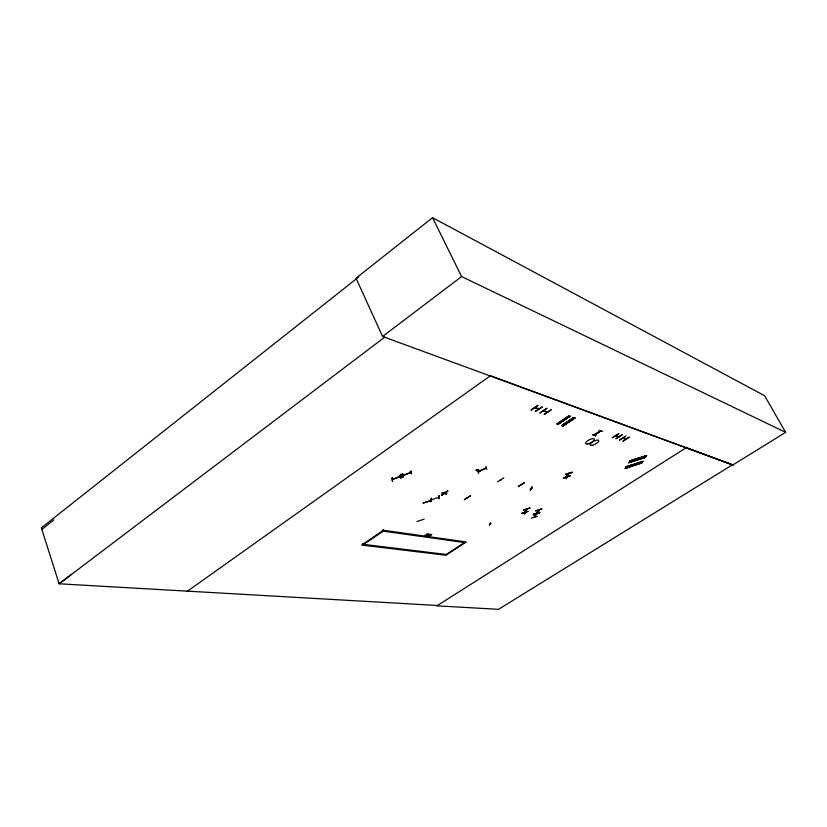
<?xml version="1.0" encoding="UTF-8"?>
<svg xmlns="http://www.w3.org/2000/svg" width="827" height="827" viewBox="0 0 827 827"><rect width="100%" height="100%" fill="white"/><g stroke="black" fill="none" stroke-linecap="round" stroke-linejoin="round"><path stroke-width="1.24" d="M430.743 501.658L431.58 498.278L430.753 501.669M431.074 501.482L431.167 498.371M402.945 477.251L402.79 473.788M392.008 477.861L392.256 481.262M392.37 477.675L392.587 481.076M574.889 417.997L563.073 426.081M573.824 417.604L561.657 425.605L573.69 417.48M570.051 416.301L557.76 424.313L569.844 416.136M568.842 415.774L556.726 423.951M569.048 415.94L556.974 424.034M561.936 425.688L574.062 417.697M562.908 425.864L574.92 417.924M558.029 424.406L570.082 416.229M521.744 513.329L528.195 511.324L521.682 513.505M563.549 477.934L570.072 475.866L563.549 477.861M539.793 512.399L533.601 514.115M642.093 462.427L625.14 468.371L641.886 462.996M625.346 468.02L642.114 462.396M626.132 466.821L642.93 461.404M628.541 462.624L645.784 456.928M629.605 460.98L646.549 455.791L629.626 461.187M438.041 497.544L438.889 497.13L431.363 499.963M439.106 495.559L439.065 498.64M645.639 457.155L628.654 462.686M646.683 455.594L629.626 460.939M536.661 513.205L538.646 510.094M566.733 476.962L568.842 473.499M567.208 476.569L566.681 475.959L567.25 476.528M538.853 510.083L536.95 513.133M569.059 473.489L566.981 476.89M526.944 509.163L524.535 512.637M423.104 503.085L430.619 500.635M423.186 502.971L430.557 500.842M416.953 521.558L424.251 519.077M534.252 517.185L536.475 514.012L534.511 517.133M490.525 522.519L489.357 525.445M490.204 524.018L490.907 523.687L490.328 523.873M530.252 490.235L531.916 486.907M531.802 488.468L531.223 488.643L531.875 488.323M524.339 513.929L526.282 510.807L524.69 513.918M566.299 477.22L566.929 477.024L566.361 477.189M565.978 478.668L567.839 475.401M523.574 510.073L530.107 507.954L523.687 509.98M525.011 512.089L526.747 509.453M538.532 409.2L534.728 407.608M538.811 409.024L534.769 407.628M543.473 410.874L547.453 412.249M500.717 480.032L501.286 479.929M547.66 412.053L543.67 410.699M563.601 477.923L570.134 475.928M566.423 476.29L566.94 476.631M533.198 514.921L539.535 512.874M535.71 510.838L542.005 508.915L535.596 510.931M531.285 518.126L537.395 516.368M533.312 514.828L539.462 513.081M592.473 434.578L595.905 435.726M615.722 435.777L618.927 436.883M619.103 436.728L615.898 435.622M622.679 438.227L625.739 439.292M626.049 439.127L623.051 438.021M478.606 471.266L486.162 468.061M400.682 476.466L400.382 475.597M409.841 472.362C410.854 472.786 409.014 472.651 410.471 471.721L410.936 472.558L402.925 475.597M445.102 492.468L445.495 493.212L444.575 493.285M477.189 471.194L478.016 470.821L477.272 471.152M431.384 499.849L432.201 499.663M478.75 472.734L478.171 469.436L478.44 472.92M486.069 468.227L478.616 471.369L478.285 470.584M393.476 479.04L393.166 478.316M402.656 473.778L402.811 477.241M41.846 529.435L53.827 519.894M432.542 217.666L356.003 278.203L382.581 336.486L732.856 464.96L785.65 432.345L764.582 395.719L432.542 217.666L461.59 276.559L785.65 432.345M358.742 276.973L41.35 527.864L59.141 583.79L437.504 605.488L436.976 605.829M71.432 574.393L59.141 583.79L384.834 337.065M382.581 336.486L461.59 276.559M186.902 591.605L490.483 375.706L732.856 464.96M531.089 409.975L538.057 405.323L531.161 410.058M537.85 408.352L538.553 408.858M538.16 409.045L538.17 408.176M535.338 411.433L542.398 406.843L535.286 411.37M546.905 408.362L539.907 413.014L546.74 408.342M550.989 409.789L544.176 414.482L551.175 409.882M383.47 530.252L361.668 545.055L445.908 555.248L466.283 541.964L383.47 530.252L383.221 529.673M363.704 544.393L383.211 531.151M442.073 493.181L442.238 492.561L446.694 493.833L442.063 493.171L446.611 493.771M476.207 470.036L480.042 471.194M444.688 492.458L444.802 493.347M441.556 495.197L447.914 491.052L441.732 495.218M445.174 493.388L444.802 492.282M561.895 425.667L574.041 417.687M562.68 425.957L575.044 418.059M464.392 499.663L470.635 495.693L464.34 499.611M497.482 481.872L503.798 477.799M592.566 434.599L595.647 435.922M598.965 430.36L602.728 431.291M593.9 435.033L600.423 430.815M594.096 435.116L600.485 430.888M600.867 430.97L594.644 435.271M524.432 482.72L518.167 486.555L524.411 482.679M612.456 437.679L618.947 433.627L612.59 437.69M622.173 434.713L615.877 438.775L622.173 434.754M619.506 440.078L625.936 436.077L619.506 440.047M446.218 554.472L464.485 542.553M629.264 437.235L622.865 441.236L629.089 437.183M686.979 447.221L436.925 605.829L498.526 609.334L732.681 464.65M403.607 475.349L403.287 474.605M467.038 497.523L467.203 497.761M521.103 484.725L521.01 484.488M478.378 469.819L478.43 472.992M486.772 469.405L486.038 466.511M410.998 470.635L411.464 474.047M401.064 474.46L400.433 474.233L400.785 478.109L401.002 474.44M392.432 478.575L393.311 479.091M400.206 475.628L400.609 476.352L392.66 479.35L392.432 478.564M402.945 475.432L410.957 472.413L410.471 471.721M479.278 470.945L478.44 470.501L478.699 471.338M445.04 493.15L444.688 492.323M530.334 490.277L532.03 486.927M643.013 461.301L625.998 466.759M625.977 467.028L642.796 461.621M625.14 468.34L642.021 462.779M629.533 461.332L646.528 455.574M628.747 462.541L645.422 457.238M645.422 457.476L628.675 462.634M533.611 514.187L539.866 512.192M565.678 474.471L572.346 472.269L565.782 474.253M400.588 476.352L392.67 479.474L392.256 478.657M399.906 476.755L399.648 475.845M479.122 470.232L479.443 470.914M400.826 478.016L400.63 474.522M439.189 495.476L438.672 498.691M566.288 478.626L567.839 475.298M446.962 554.566L362.795 544.28L362.557 543.711M399.803 476.786L399.482 475.938M465.208 542.657L382.322 531.027L382.074 530.448M441.566 495.239L447.738 491.062M686.327 447.624L733.218 465.053M572.201 472.351L565.668 474.378M402.356 473.892L402.491 477.427M427.425 533.87L424.396 535.886L426.474 535.203L426.122 536.134L429.12 534.118L427.073 534.79L427.425 533.87M430.102 534.263L427.083 536.268L429.151 535.586L428.799 536.516L431.787 534.5L429.761 535.172L430.102 534.263M476.156 470.005L480.363 471.059L476.207 470.015M587.635 443.913A4.931 1.664 -26.9 0 0 594.448 439.437A4.931 1.664 -26.9 0 0 587.863 440.626A4.931 1.664 -26.9 0 0 587.635 443.913M591.998 445.298A4.9 1.644 -26.9 0 0 598.769 440.853A4.9 1.644 -26.9 0 0 592.246 442.042A4.9 1.644 -26.9 0 0 591.998 445.298"/></g></svg>
